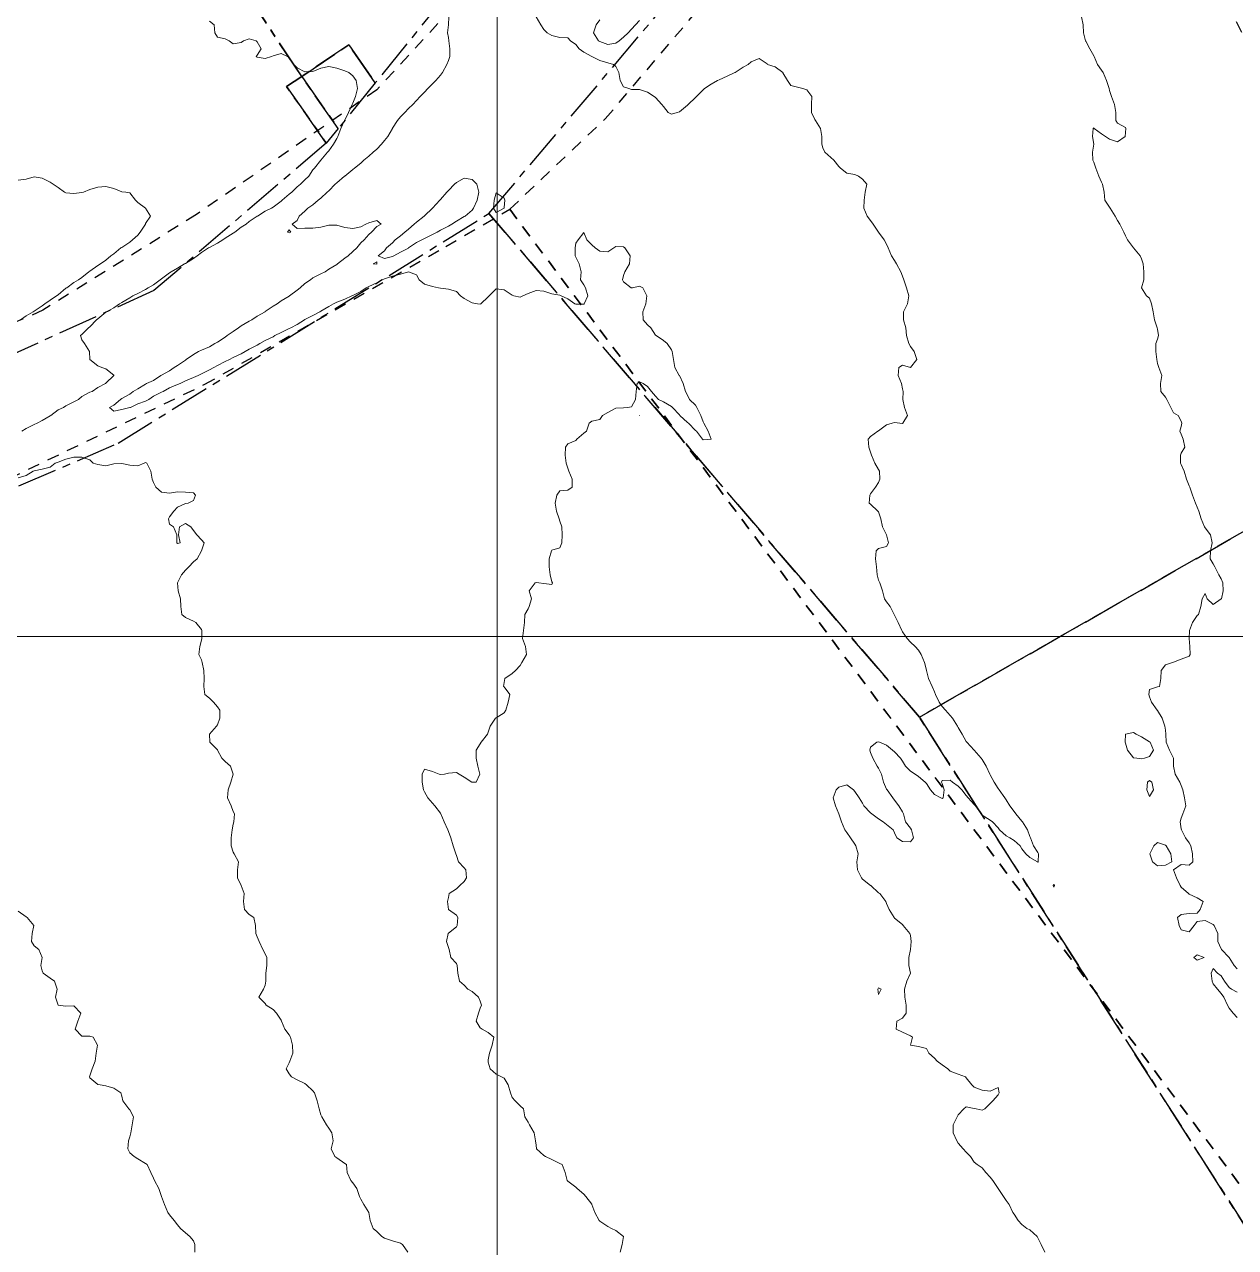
# Model space of a CAD drawing. Header units: centimetres. Extents: x 0 to 642158, y -847 to 649707.
# Drawn here: x 616537.1 to 616613.2, y 620349 to 620425.8 of the extents above; entities that cross this region are included whole.
import ezdxf

# ---------------------------------------------------------------- set-up
doc = ezdxf.new("R2010")
doc.units = ezdxf.units.CM
doc.header["$MEASUREMENT"] = 0
doc.linetypes.add('CENTERX2', pattern=[4, 2.5, -0.5, 0.5, -0.5])
doc.linetypes.add('JIS_02_0.7', pattern=[1.35, 0.75, -0.6])
for name, color, linetype, lineweight in [('MEV_grille', 254, 'Continuous', 9), ('WAL_parcellaire agricole', 7, 'JIS_02_0.7', 25), ('WAL_topographie 0.5', 253, 'Continuous', 20)]:
    doc.layers.add(name, color=color, linetype=linetype, lineweight=lineweight)
doc.layers.add('SPW_parcellaire cadastral', color=7, linetype='CENTERX2', lineweight=25, true_color=0xff0542)

# ---------------------------------------------------------------- blocks, each defined once
blk = doc.blocks.new('*U114')
at = {"layer": 'MEV_grille', "transparency": 33554687}
blk.add_lwpolyline([(-1338.461, 0), (1338.461, 0)], dxfattribs=at)
blk = doc.blocks.new('*U115')
at = {"layer": 'MEV_grille', "color": 0, "linetype": 'ByBlock', "lineweight": -2, "transparency": 16777216}
blk.add_blockref('*U114', (0, -2000), dxfattribs=at)
blk = doc.blocks.new('*U112')
at = {"layer": 'MEV_grille', "transparency": 33554687}
blk.add_lwpolyline([(0, 1825.476), (0, -1825.476)], dxfattribs=at)
blk = doc.blocks.new('*U113')
at = {"layer": 'MEV_grille', "color": 0, "linetype": 'ByBlock', "lineweight": -2, "transparency": 16777216}
blk.add_blockref('*U112', (1200, 0), dxfattribs=at)

msp = doc.modelspace()

# ---------------------------------------------------------------- linework, layer by layer
at = {"layer": 'SPW_parcellaire cadastral'}
for points in [[(616425.738, 620491.637), (616450.361, 620515.77), (616475.284, 620538.918), (616515.538, 620481.281), (616554.543, 620422.5), (616553.597, 620421.868), (616556.09, 620418.328), (616545.267, 620409.073), (616494.862, 620386.29), (616494.331, 620388.758), (616492.563, 620388.571), (616425.738, 620491.637)], [(616552.457, 620513.727), (616593.857, 620464.968), (616559.156, 620422.098), (616557.507, 620424.5), (616554.543, 620422.5), (616515.538, 620481.281), (616552.457, 620513.727)], [(616664.567, 620423.139), (616641.483, 620409.919), (616621.122, 620398.241), (616593.317, 620382.322), (616566.298, 620413.913), (616612.711, 620468.786), (616632.784, 620486.173), (616640.601, 620470.67), (616658.826, 620434.525), (616664.567, 620423.139)], [(616559.156, 620422.098), (616556.839, 620419.248), (616554.543, 620422.5), (616557.507, 620424.5), (616559.156, 620422.098)], [(616556.09, 620418.328), (616553.597, 620421.868), (616554.543, 620422.5), (616556.839, 620419.248), (616556.09, 620418.328)], [(616618.972, 620342.236), (616502.843, 620272.872), (616428.61, 620341.552), (616456.849, 620360.35), (616514.763, 620387.306), (616543.021, 620399.505), (616566.298, 620413.913), (616593.317, 620382.322), (616618.972, 620342.236)], [(616683.366, 620288.932), (616678.643, 620286.43), (616665.279, 620279.356), (616618.972, 620342.236), (616593.317, 620382.322), (616621.122, 620398.241), (616683.366, 620288.932)]]:
    msp.add_lwpolyline(points, dxfattribs=at)
at = {"layer": 'WAL_parcellaire agricole'}
for points in [[(616446.381, 620851.161), (616551.728, 620726.674), (616688.913, 620558.859), (616697.581, 620546.526), (616687.415, 620539.759), (616672.117, 620529.557), (616651.319, 620513.355), (616633.754, 620501.019), (616622.022, 620492.451), (616615.089, 620485.184), (616595.925, 620464.349), (616582.327, 620446.647), (616559.264, 620421.678), (616547.932, 620413.844), (616538.307, 620407.843), (616510.434, 620395.673), (616491.435, 620386.837), (616439.801, 620466.581), (616424.174, 620489.578), (616451.671, 620512.331), (616410.666, 620553.326)], [(616600.26, 620451.183), (616651.688, 620350.856), (616668.692, 620318.859), (616740.957, 620187.285), (616814.972, 620053.628), (616700.983, 619971.116), (616651.472, 620062.359), (616618.966, 620119.855), (616577.304, 620085.184), (616521.809, 620039.428), (616499.254, 620069.835), (616492.238, 620078.82), (616529.968, 620108.845), (616595.294, 620161.185), (616569.622, 620208.848), (616514.461, 620165.759), (616479.289, 620211.588), (616523.201, 620254.509), (616504.698, 620275.423), (616588.942, 620323.849), (616622.273, 620341.186), (616567.598, 620414.179), (616573.597, 620419.847), (616600.26, 620451.183)], [(616272.568, 620126.315), (616223.296, 620180.142), (616247.293, 620198.811), (616267.708, 620213.688), (616317.203, 620250.068), (616364.948, 620286.49), (616405.777, 620322.328), (616415.27, 620330.67), (616436.815, 620347.706), (616458.189, 620360.959), (616469.271, 620367.002), (616477.937, 620370.211), (616500.436, 620379.505), (616517.935, 620388.507), (616548.433, 620403.177), (616563.598, 620411.845), (616567.598, 620414.179), (616622.273, 620341.186), (616588.942, 620323.849), (616504.698, 620275.423), (616500.949, 620272.84), (616517.784, 620253.842), (616502.416, 620238.674)]]:
    msp.add_lwpolyline(points, dxfattribs=at)
at = {"layer": 'WAL_topographie 0.5'}
for points in [[(616548.75, 620425.976), (616549.042, 620425.75), (616549.083, 620425.25), (616549.25, 620424.964), (616549.75, 620424.864), (616549.985, 620424.75), (616550.25, 620424.554), (616550.75, 620424.636), (616550.889, 620424.75), (616551.25, 620424.873), (616551.683, 620424.75), (616551.75, 620424.679), (616551.99, 620424.25), (616551.75, 620423.85), (616551.69, 620423.75), (616551.75, 620423.717), (616552.25, 620423.644), (616552.643, 620423.75), (616552.75, 620423.808), (616553.25, 620423.956), (616553.662, 620423.75), (616553.75, 620423.696), (616554.055, 620423.25), (616554.25, 620423.055), (616554.75, 620422.79), (616555.25, 620422.812), (616555.75, 620423.025), (616556.25, 620423.134), (616556.75, 620423.028), (616557.25, 620422.856), (616557.5, 620422.75), (616557.75, 620422.538), (616557.961, 620422.25), (616558.052, 620421.75), (616557.931, 620421.25), (616557.75, 620420.831), (616557.719, 620420.75), (616557.474, 620420.25), (616557.25, 620419.774), (616557.238, 620419.75), (616557.009, 620419.25), (616556.813, 620418.75), (616556.75, 620418.61), (616556.532, 620418.25), (616556.25, 620417.842), (616556.17, 620417.75), (616555.75, 620417.25), (616555.75, 620417.25), (616555.338, 620416.75), (616555.25, 620416.641), (616554.992, 620416.25), (616554.75, 620416.022), (616554.475, 620415.75), (616554.25, 620415.576), (616553.922, 620415.25), (616553.75, 620415.129), (616553.323, 620414.75), (616553.25, 620414.695), (616552.75, 620414.315), (616552.644, 620414.25), (616552.25, 620414.056), (616551.767, 620413.75), (616551.75, 620413.741), (616551.25, 620413.41), (616551.06, 620413.25), (616550.75, 620413.049), (616550.348, 620412.75), (616550.25, 620412.685), (616549.75, 620412.357), (616549.594, 620412.25), (616549.25, 620412.053), (616548.75, 620411.788), (616548.695, 620411.75), (616548.25, 620411.456), (616547.979, 620411.25), (616547.75, 620411.09), (616547.25, 620410.785), (616547.19, 620410.75), (616546.75, 620410.485), (616546.345, 620410.25), (616546.25, 620410.183), (616545.75, 620409.814), (616545.662, 620409.75), (616545.25, 620409.432), (616544.918, 620409.25), (616544.75, 620409.135), (616544.25, 620408.892), (616543.937, 620408.75), (616543.75, 620408.617), (616543.25, 620408.325), (616543.114, 620408.25), (616542.75, 620407.993), (616542.284, 620407.75), (616542.25, 620407.718), (616541.75, 620407.311), (616541.666, 620407.25), (616541.25, 620406.81), (616541.161, 620406.75), (616540.75, 620406.316), (616540.662, 620406.25), (616540.75, 620405.981), (616540.917, 620405.75), (616541.22, 620405.25), (616541.25, 620404.75), (616541.25, 620404.75), (616541.75, 620404.365), (616542, 620404.25), (616542.25, 620404.158), (616542.75, 620403.767), (616542.756, 620403.75), (616542.75, 620403.746), (616542.25, 620403.274), (616542.234, 620403.25), (616541.75, 620403.006), (616541.385, 620402.75), (616541.25, 620402.695), (616540.75, 620402.431), (616540.542, 620402.25), (616540.25, 620402.105), (616539.75, 620401.84), (616539.59, 620401.75), (616539.25, 620401.605), (616538.798, 620401.25), (616538.75, 620401.217), (616538.25, 620400.924), (616537.94, 620400.75), (616537.75, 620400.676), (616537.25, 620400.433), (616536.975, 620400.25)], [(616563.781, 620426.25), (616563.75, 620425.75), (616563.75, 620425.75), (616563.702, 620425.25), (616563.75, 620424.956), (616563.777, 620424.75), (616563.851, 620424.25), (616563.831, 620423.75), (616563.75, 620423.505), (616563.658, 620423.25), (616563.375, 620422.75), (616563.25, 620422.58), (616562.96, 620422.25), (616562.75, 620422.036), (616562.456, 620421.75), (616562.25, 620421.514), (616561.984, 620421.25), (616561.75, 620420.993), (616561.515, 620420.75), (616561.25, 620420.5), (616561.008, 620420.25), (616560.75, 620419.973), (616560.565, 620419.75), (616560.25, 620419.255), (616560.247, 620419.25), (616559.951, 620418.75), (616559.75, 620418.493), (616559.552, 620418.25), (616559.25, 620417.951), (616559.022, 620417.75), (616558.75, 620417.51), (616558.442, 620417.25), (616558.25, 620417.067), (616557.852, 620416.75), (616557.75, 620416.661), (616557.25, 620416.263), (616557.236, 620416.25), (616556.75, 620415.838), (616556.655, 620415.75), (616556.25, 620415.336), (616556.151, 620415.25), (616555.75, 620414.869), (616555.583, 620414.75), (616555.25, 620414.456), (616554.929, 620414.25), (616554.75, 620414.065), (616554.391, 620413.75), (616554.25, 620413.475), (616553.94, 620413.25), (616554.25, 620412.96), (616554.75, 620412.991), (616555.25, 620412.991), (616555.75, 620413.06), (616556.25, 620413.183), (616556.75, 620413.181), (616557.25, 620413.041), (616557.75, 620412.963), (616558.25, 620413.074), (616558.575, 620413.25), (616558.75, 620413.317), (616559.25, 620413.479), (616559.536, 620413.25), (616559.25, 620413.102), (616558.917, 620412.75), (616558.75, 620412.604), (616558.466, 620412.25), (616558.25, 620412.071), (616558.011, 620411.75), (616557.75, 620411.537), (616557.454, 620411.25), (616557.25, 620411.118), (616556.791, 620410.75), (616556.75, 620410.721), (616556.25, 620410.412), (616556.015, 620410.25), (616555.75, 620410.128), (616555.25, 620409.879), (616555.089, 620409.75), (616554.75, 620409.524), (616554.455, 620409.25), (616554.25, 620409.101), (616553.773, 620408.75), (616553.75, 620408.734), (616553.25, 620408.424), (616552.997, 620408.25), (616552.75, 620408.095), (616552.25, 620407.754), (616552.244, 620407.75), (616551.75, 620407.461), (616551.414, 620407.25), (616551.25, 620407.161), (616550.75, 620406.869), (616550.588, 620406.75), (616550.25, 620406.516), (616549.87, 620406.25), (616549.75, 620406.16), (616549.25, 620405.844), (616549.088, 620405.75), (616548.75, 620405.557), (616548.25, 620405.347), (616548.062, 620405.25), (616547.75, 620405.059), (616547.3, 620404.75), (616547.25, 620404.71), (616546.75, 620404.379), (616546.532, 620404.25), (616546.25, 620404.045), (616545.75, 620403.779), (616545.7, 620403.75), (616545.25, 620403.439), (616544.803, 620403.25), (616544.75, 620403.213), (616544.25, 620402.911), (616543.972, 620402.75), (616543.75, 620402.575), (616543.25, 620402.3), (616543.162, 620402.25), (616542.75, 620401.893), (616542.483, 620401.75), (616542.75, 620401.515), (616543.25, 620401.618), (616543.75, 620401.734), (616543.799, 620401.75), (616544.25, 620401.97), (616544.75, 620402.149), (616544.953, 620402.25), (616545.25, 620402.46), (616545.75, 620402.705), (616545.851, 620402.75), (616546.25, 620402.977), (616546.75, 620403.177), (616546.917, 620403.25), (616547.25, 620403.423), (616547.75, 620403.621), (616548.037, 620403.75), (616548.25, 620403.861), (616548.75, 620404.1), (616549.031, 620404.25), (616549.25, 620404.383), (616549.75, 620404.621), (616550.015, 620404.75), (616550.25, 620404.877), (616550.75, 620405.116), (616550.993, 620405.25), (616551.25, 620405.396), (616551.75, 620405.656), (616551.921, 620405.75), (616552.25, 620405.938), (616552.75, 620406.183), (616552.867, 620406.25), (616553.25, 620406.447), (616553.75, 620406.688), (616553.86, 620406.75), (616554.25, 620406.95), (616554.729, 620407.25), (616554.75, 620407.264), (616555.25, 620407.512), (616555.675, 620407.75), (616555.75, 620407.793), (616556.25, 620408.082), (616556.548, 620408.25), (616556.75, 620408.341), (616557.25, 620408.533), (616557.697, 620408.75), (616557.75, 620408.773), (616558.25, 620409.021), (616558.593, 620409.25), (616558.75, 620409.334), (616559.25, 620409.554), (616559.601, 620409.75), (616559.75, 620409.817), (616560.25, 620409.985), (616560.75, 620410.109), (616561.25, 620410.25), (616561.25, 620410.25), (616561.25, 620410.25), (616561.75, 620410.056), (616561.912, 620409.75), (616562.25, 620409.469), (616562.75, 620409.333), (616563.139, 620409.25), (616563.25, 620409.225), (616563.75, 620409.159), (616564.25, 620409.028), (616564.513, 620408.75), (616564.75, 620408.583), (616565.25, 620408.307), (616565.583, 620408.25), (616565.75, 620408.232), (616565.788, 620408.25), (616566.25, 620408.694), (616566.308, 620408.75), (616566.75, 620409.176), (616567.25, 620409.12), (616567.75, 620408.796), (616567.85, 620408.75), (616568.25, 620408.665), (616568.424, 620408.75), (616568.75, 620408.886), (616569.25, 620409.081), (616569.75, 620409.033), (616570.25, 620408.877), (616570.75, 620408.783), (616570.827, 620408.75), (616571.25, 620408.56), (616571.679, 620408.25), (616571.75, 620408.222), (616572.25, 620408.233), (616572.271, 620408.25), (616572.494, 620408.75), (616572.361, 620409.25), (616572.25, 620409.441), (616572.04, 620409.75), (616572.078, 620410.25), (616571.959, 620410.75), (616571.75, 620411.174), (616571.709, 620411.25), (616571.703, 620411.75), (616571.75, 620412.041), (616571.889, 620412.25), (616572.25, 620412.714), (616572.447, 620412.25), (616572.75, 620411.938), (616572.957, 620411.75), (616573.25, 620411.557), (616573.75, 620411.508), (616574.131, 620411.75), (616574.25, 620411.85), (616574.75, 620411.815), (616574.824, 620411.75), (616575.16, 620411.25), (616575.117, 620410.75), (616574.835, 620410.25), (616574.75, 620410.016), (616574.668, 620409.75), (616574.75, 620409.629), (616575.231, 620409.25), (616575.25, 620409.241), (616575.312, 620409.25), (616575.75, 620409.363), (616575.956, 620409.25), (616576.202, 620408.75), (616576.141, 620408.25), (616575.961, 620407.75), (616575.967, 620407.25), (616576.25, 620406.931), (616576.448, 620406.75), (616576.75, 620406.286), (616576.787, 620406.25), (616577.25, 620405.945), (616577.485, 620405.75), (616577.75, 620405.359), (616577.786, 620405.25), (616577.885, 620404.75), (616577.969, 620404.25), (616578.243, 620403.75), (616578.25, 620403.74), (616578.495, 620403.25), (616578.64, 620402.75), (616578.75, 620402.52), (616578.889, 620402.25), (616579.25, 620401.889), (616579.351, 620401.75), (616579.587, 620401.25), (616579.75, 620400.841), (616579.782, 620400.75), (616580.046, 620400.25), (616580.25, 620399.75), (616580.25, 620399.75), (616580.25, 620399.75), (616579.75, 620399.71), (616579.709, 620399.75), (616579.324, 620400.25), (616579.25, 620400.31), (616578.83, 620400.75), (616578.75, 620400.799), (616578.272, 620401.25), (616578.25, 620401.279), (616577.821, 620401.75), (616577.75, 620401.812), (616577.25, 620402.1), (616576.932, 620402.25), (616576.75, 620402.45), (616576.507, 620402.75), (616576.25, 620403.056), (616575.977, 620403.25), (616575.75, 620403.361), (616575.594, 620403.25), (616575.532, 620402.75), (616575.5, 620402.25), (616575.25, 620401.792), (616575, 620401.75), (616574.75, 620401.714), (616574.25, 620401.706), (616573.75, 620401.433), (616573.427, 620401.25), (616573.25, 620401), (616572.75, 620400.883), (616572.596, 620400.75), (616572.427, 620400.25), (616572.25, 620400.13), (616571.818, 620399.75), (616571.75, 620399.679), (616571.25, 620399.456), (616571.11, 620399.25), (616571.076, 620398.75), (616571.145, 620398.25), (616571.25, 620397.934), (616571.317, 620397.75), (616571.512, 620397.25), (616571.525, 620396.75), (616571.25, 620396.554), (616570.75, 620396.509), (616570.55, 620396.25), (616570.443, 620395.75), (616570.536, 620395.25), (616570.713, 620394.75), (616570.75, 620394.614), (616570.861, 620394.25), (616570.885, 620393.75), (616570.881, 620393.25), (616570.75, 620392.95), (616570.25, 620392.796), (616570.215, 620392.75), (616570.083, 620392.25), (616570.08, 620391.75), (616570.133, 620391.25), (616570.25, 620390.812), (616570.286, 620390.75), (616570.25, 620390.65), (616569.75, 620390.694), (616569.417, 620390.75), (616569.25, 620390.763), (616569.188, 620390.75), (616568.824, 620390.25), (616568.96, 620389.75), (616568.817, 620389.25), (616568.75, 620389.107), (616568.558, 620388.75), (616568.538, 620388.25), (616568.455, 620387.75), (616568.4, 620387.25), (616568.591, 620386.75), (616568.65, 620386.25), (616568.361, 620385.75), (616568.25, 620385.562), (616567.972, 620385.25), (616567.75, 620385.05), (616567.288, 620384.75), (616567.25, 620384.5), (616567.2, 620384.25), (616567.25, 620384.212), (616567.603, 620383.75), (616567.5, 620383.25), (616567.357, 620382.75), (616567.25, 620382.592), (616566.75, 620382.279), (616566.7, 620382.25), (616566.365, 620381.75), (616566.25, 620381.375), (616566.212, 620381.25), (616565.813, 620380.75), (616565.75, 620380.65), (616565.489, 620380.25), (616565.5, 620379.75), (616565.589, 620379.25), (616565.725, 620378.75), (616565.5, 620378.25), (616565.25, 620378.233), (616565.225, 620378.25), (616564.75, 620378.556), (616564.417, 620378.75), (616564.25, 620378.853), (616563.75, 620378.796), (616563.5, 620378.75), (616563.25, 620378.717), (616563.167, 620378.75), (616562.75, 620378.919), (616562.25, 620379.056), (616562.097, 620378.75), (616562.097, 620378.25), (616562.185, 620377.75), (616562.25, 620377.637), (616562.471, 620377.25), (616562.75, 620376.919), (616562.891, 620376.75), (616563.25, 620376.286), (616563.272, 620376.25), (616563.477, 620375.75), (616563.707, 620375.25), (616563.75, 620375.136), (616563.905, 620374.75), (616564.043, 620374.25), (616564.221, 620373.75), (616564.25, 620373.65), (616564.388, 620373.25), (616564.75, 620372.875), (616564.853, 620372.75), (616564.896, 620372.25), (616564.75, 620372), (616564.47, 620371.75), (616564.25, 620371.554), (616563.803, 620371.25), (616563.75, 620371), (616563.702, 620370.75), (616563.75, 620370.25), (616563.75, 620370.25), (616564.25, 620369.904), (616564.341, 620369.75), (616564.306, 620369.25), (616564.25, 620369.171), (616563.75, 620368.776), (616563.728, 620368.75), (616563.629, 620368.25), (616563.75, 620367.861), (616563.8, 620367.75), (616563.904, 620367.25), (616564.25, 620366.875), (616564.298, 620366.75), (616564.341, 620366.25), (616564.45, 620365.75), (616564.75, 620365.5), (616564.975, 620365.25), (616565.25, 620365.101), (616565.644, 620364.75), (616565.75, 620364.5), (616565.83, 620364.25), (616565.75, 620364.055), (616565.648, 620363.75), (616565.488, 620363.25), (616565.75, 620362.827), (616565.875, 620362.75), (616566.25, 620362.543), (616566.604, 620362.25), (616566.5, 620361.75), (616566.321, 620361.25), (616566.25, 620360.833), (616566.238, 620360.75), (616566.25, 620360.667), (616566.375, 620360.25), (616566.75, 620359.924), (616567.083, 620359.75), (616567.25, 620359.673), (616567.512, 620359.25), (616567.652, 620358.75), (616567.75, 620358.464), (616567.95, 620358.25), (616568.25, 620357.929), (616568.458, 620357.75), (616568.55, 620357.25), (616568.75, 620356.917), (616568.843, 620356.75), (616569.131, 620356.25), (616569.211, 620355.75), (616569.25, 620355.464), (616569.29, 620355.25), (616569.75, 620354.813), (616569.846, 620354.75), (616570.25, 620354.563), (616570.75, 620354.32), (616570.9, 620354.25), (616571.089, 620353.75), (616571.196, 620353.25), (616571.25, 620353.203), (616571.75, 620352.837), (616571.824, 620352.75), (616572.25, 620352.401), (616572.385, 620352.25), (616572.75, 620351.768), (616572.761, 620351.75), (616572.939, 620351.25), (616573.205, 620350.75), (616573.25, 620350.707), (616573.75, 620350.36), (616573.987, 620350.25), (616574.25, 620350.122), (616574.733, 620349.75), (616574.658, 620349.25), (616574.524, 620348.75)], [(616569.25, 620426.25), (616569.554, 620425.75), (616569.75, 620425.447), (616569.941, 620425.25), (616570.25, 620425.075), (616570.75, 620424.952), (616571.25, 620424.932), (616571.413, 620424.75), (616571.75, 620424.511), (616571.952, 620424.25), (616572.25, 620424.029), (616572.75, 620423.755), (616572.761, 620423.75), (616573.25, 620423.505), (616573.75, 620423.356), (616574.121, 620423.25), (616574.25, 620423.127), (616574.438, 620422.75), (616574.54, 620422.25), (616574.75, 620421.856), (616575.068, 620421.75), (616575.25, 620421.699), (616575.75, 620421.679), (616576.25, 620421.528), (616576.667, 620421.25), (616576.75, 620421.189), (616577.15, 620420.75), (616577.25, 620420.632), (616577.552, 620420.25), (616577.75, 620420.134), (616578.102, 620420.25), (616578.25, 620420.298), (616578.75, 620420.713), (616578.797, 620420.75), (616579.25, 620421.193), (616579.313, 620421.25), (616579.75, 620421.677), (616579.834, 620421.75), (616580.25, 620422.028), (616580.648, 620422.25), (616580.75, 620422.299), (616581.25, 620422.524), (616581.733, 620422.75), (616581.75, 620422.761), (616582.25, 620423.088), (616582.568, 620423.25), (616582.75, 620423.432), (616583.25, 620423.625), (616583.75, 620423.306), (616583.788, 620423.25), (616584.25, 620423.104), (616584.733, 620422.75), (616584.75, 620422.726), (616585.028, 620422.25), (616585.25, 620421.942), (616585.75, 620421.825), (616586, 620421.75), (616586.25, 620421.662), (616586.568, 620421.25), (616586.54, 620420.75), (616586.55, 620420.25), (616586.75, 620419.813), (616586.787, 620419.75), (616587.109, 620419.25), (616587.183, 620418.75), (616587.193, 620418.25), (616587.25, 620418.039), (616587.378, 620417.75), (616587.75, 620417.417), (616587.94, 620417.25), (616588.25, 620416.856), (616588.367, 620416.75), (616588.75, 620416.431), (616589.25, 620416.359), (616589.5, 620416.25), (616589.75, 620416.055), (616590.012, 620415.75), (616589.904, 620415.25), (616589.846, 620414.75), (616589.824, 620414.25), (616590.033, 620413.75), (616590.25, 620413.48), (616590.402, 620413.25), (616590.742, 620412.75), (616590.75, 620412.738), (616591.11, 620412.25), (616591.25, 620411.983), (616591.354, 620411.75), (616591.568, 620411.25), (616591.75, 620410.957), (616591.875, 620410.75), (616592.142, 620410.25), (616592.25, 620409.979), (616592.337, 620409.75), (616592.506, 620409.25), (616592.645, 620408.75), (616592.568, 620408.25), (616592.322, 620407.75), (616592.309, 620407.25), (616592.454, 620406.75), (616592.507, 620406.25), (616592.639, 620405.75), (616592.75, 620405.574), (616592.989, 620405.25), (616593.142, 620404.75), (616592.75, 620404.25), (616592.75, 620404.25), (616592.75, 620404.25), (616592.25, 620404.395), (616592.03, 620404.25), (616591.99, 620403.75), (616592.194, 620403.25), (616592.25, 620402.917), (616592.288, 620402.75), (616592.274, 620402.25), (616592.386, 620401.75), (616592.568, 620401.25), (616592.276, 620400.75), (616592.25, 620400.734), (616592.083, 620400.75), (616591.75, 620400.809), (616591.607, 620400.75), (616591.25, 620400.664), (616590.75, 620400.282), (616590.702, 620400.25), (616590.25, 620399.922), (616590.089, 620399.75), (616590.144, 620399.25), (616590.25, 620398.938), (616590.305, 620398.75), (616590.51, 620398.25), (616590.75, 620397.847), (616590.815, 620397.75), (616590.828, 620397.25), (616590.75, 620397.044), (616590.558, 620396.75), (616590.25, 620396.329), (616590.202, 620396.25), (616590.15, 620395.75), (616590.25, 620395.67), (616590.706, 620395.25), (616590.75, 620395.197), (616590.894, 620394.75), (616591.005, 620394.25), (616591.25, 620393.75), (616591.25, 620393.75), (616591.368, 620393.25), (616591.25, 620393.025), (616590.75, 620392.905), (616590.609, 620392.75), (616590.554, 620392.25), (616590.61, 620391.75), (616590.655, 620391.25), (616590.75, 620390.909), (616590.826, 620390.75), (616590.992, 620390.25), (616591.125, 620389.75), (616591.25, 620389.552), (616591.483, 620389.25), (616591.731, 620388.75), (616591.75, 620388.714), (616591.978, 620388.25), (616592.217, 620387.75), (616592.25, 620387.672), (616592.537, 620387.25), (616592.75, 620387.018), (616593.044, 620386.75), (616593.25, 620386.514), (616593.421, 620386.25), (616593.635, 620385.75), (616593.75, 620385.274), (616593.756, 620385.25), (616593.876, 620384.75), (616594.124, 620384.25), (616594.25, 620383.912), (616594.323, 620383.75), (616594.546, 620383.25), (616594.75, 620382.983), (616594.944, 620382.75), (616595.25, 620382.419), (616595.389, 620382.25), (616595.701, 620381.75), (616595.75, 620381.676), (616595.992, 620381.25), (616596.25, 620380.791), (616596.285, 620380.75), (616596.75, 620380.25), (616596.75, 620380.25), (616597.183, 620379.75), (616597.25, 620379.658), (616597.502, 620379.25), (616597.723, 620378.75), (616597.75, 620378.693), (616598.011, 620378.25), (616598.25, 620377.852), (616598.312, 620377.75), (616598.671, 620377.25), (616598.75, 620377.133), (616598.997, 620376.75), (616599.25, 620376.399), (616599.358, 620376.25), (616599.75, 620375.794), (616599.787, 620375.75), (616600.099, 620375.25), (616600.25, 620374.824), (616600.275, 620374.75), (616600.481, 620374.25), (616600.75, 620373.838), (616600.788, 620373.75), (616600.766, 620373.25), (616600.75, 620373.233), (616600.727, 620373.25), (616600.25, 620373.506), (616600, 620373.75), (616599.75, 620374.053), (616599.627, 620374.25), (616599.25, 620374.578), (616598.981, 620374.75), (616598.75, 620374.877), (616598.336, 620375.25), (616598.25, 620375.37), (616597.907, 620375.75), (616597.75, 620375.85), (616597.25, 620376.18), (616597.181, 620376.25), (616596.825, 620376.75), (616596.75, 620376.842), (616596.382, 620377.25), (616596.25, 620377.414), (616595.975, 620377.75), (616595.75, 620377.996), (616595.399, 620378.25), (616595.25, 620378.361), (616594.75, 620378.35), (616594.691, 620378.25), (616594.75, 620378.159), (616594.872, 620377.75), (616594.794, 620377.25), (616594.75, 620377.222), (616594.667, 620377.25), (616594.25, 620377.458), (616594.017, 620377.75), (616593.75, 620378.15), (616593.679, 620378.25), (616593.25, 620378.593), (616593.038, 620378.75), (616592.75, 620378.929), (616592.436, 620379.25), (616592.25, 620379.558), (616592.118, 620379.75), (616591.75, 620380.15), (616591.633, 620380.25), (616591.25, 620380.569), (616590.817, 620380.75), (616590.75, 620380.768), (616590.639, 620380.75), (616590.25, 620380.432), (616590.206, 620380.25), (616590.25, 620380.096), (616590.391, 620379.75), (616590.653, 620379.25), (616590.75, 620379.119), (616590.943, 620378.75), (616591.064, 620378.25), (616591.25, 620377.806), (616591.279, 620377.75), (616591.655, 620377.25), (616591.75, 620377.12), (616592.013, 620376.75), (616592.25, 620376.39), (616592.321, 620376.25), (616592.45, 620375.75), (616592.75, 620375.346), (616592.807, 620375.25), (616592.938, 620374.75), (616592.75, 620374.489), (616592.25, 620374.51), (616591.897, 620374.75), (616591.75, 620375.062), (616591.671, 620375.25), (616591.25, 620375.583), (616591.039, 620375.75), (616590.75, 620375.933), (616590.318, 620376.25), (616590.25, 620376.315), (616589.815, 620376.75), (616589.75, 620376.917), (616589.536, 620377.25), (616589.25, 620377.65), (616589.173, 620377.75), (616588.75, 620378.073), (616588.25, 620377.932), (616588.09, 620377.75), (616587.908, 620377.25), (616588.05, 620376.75), (616588.25, 620376.25), (616588.25, 620376.25), (616588.43, 620375.75), (616588.625, 620375.25), (616588.75, 620375.083), (616588.985, 620374.75), (616589.25, 620374.359), (616589.316, 620374.25), (616589.468, 620373.75), (616589.393, 620373.25), (616589.424, 620372.75), (616589.671, 620372.25), (616589.75, 620372.161), (616590.25, 620371.763), (616590.269, 620371.75), (616590.75, 620371.302), (616590.838, 620371.25), (616591.198, 620370.75), (616591.25, 620370.635), (616591.417, 620370.25), (616591.725, 620369.75), (616591.75, 620369.712), (616592.25, 620369.306), (616592.3, 620369.25), (616592.708, 620368.75), (616592.75, 620368.625), (616592.802, 620368.25), (616592.75, 620367.75), (616592.75, 620367.75), (616592.656, 620367.25), (616592.65, 620366.75), (616592.75, 620366.25), (616592.75, 620366.25), (616592.75, 620366.25), (616592.519, 620365.75), (616592.369, 620365.25), (616592.4, 620364.75), (616592.492, 620364.25), (616592.475, 620363.75), (616592.25, 620363.429), (616591.893, 620363.25), (616591.85, 620362.75), (616592.25, 620362.55), (616592.75, 620362.321), (616592.875, 620362.25), (616592.75, 620361.75), (616593.25, 620361.65), (616593.75, 620361.528), (616593.906, 620361.25), (616594.25, 620360.926), (616594.417, 620360.75), (616594.75, 620360.519), (616595.1, 620360.25), (616595.25, 620360.119), (616595.75, 620359.93), (616596.2, 620359.75), (616596.25, 620359.7), (616596.596, 620359.25), (616596.75, 620359.117), (616597.25, 620358.924), (616597.75, 620358.85), (616598.25, 620359.083), (616598.327, 620358.75), (616598.25, 620358.625), (616597.917, 620358.25), (616597.75, 620358.083), (616597.417, 620357.75), (616597.25, 620357.662), (616596.875, 620357.75), (616596.75, 620357.781), (616596.25, 620357.875), (616596.096, 620357.75), (616595.75, 620357.375), (616595.687, 620357.25), (616595.437, 620356.75), (616595.43, 620356.25), (616595.664, 620355.75), (616595.75, 620355.603), (616596.05, 620355.25), (616596.25, 620355.028), (616596.513, 620354.75), (616596.75, 620354.404), (616596.932, 620354.25), (616597.25, 620354.044), (616597.478, 620353.75), (616597.75, 620353.465), (616597.93, 620353.25), (616598.25, 620352.75), (616598.25, 620352.75), (616598.583, 620352.25), (616598.75, 620352), (616598.94, 620351.75), (616599.185, 620351.25), (616599.25, 620351.143), (616599.512, 620350.75), (616599.75, 620350.5), (616600.062, 620350.25), (616600.25, 620350.159), (616600.7, 620349.75), (616600.75, 620349.667), (616600.964, 620349.25), (616601.181, 620348.75)], [(616573.25, 620426.053), (616573.028, 620425.75), (616572.867, 620425.25), (616573.175, 620424.75), (616573.25, 620424.696), (616573.75, 620424.513), (616574.25, 620424.596), (616574.478, 620424.75), (616574.75, 620424.972), (616575.039, 620425.25), (616575.25, 620425.473), (616575.49, 620425.75), (616575.75, 620426.017)], [(616603.485, 620426.25), (616603.601, 620425.75), (616603.616, 620425.25), (616603.737, 620424.75), (616603.75, 620424.721), (616604.016, 620424.25), (616604.25, 620423.811), (616604.279, 620423.75), (616604.5, 620423.25), (616604.75, 620422.912), (616604.842, 620422.75), (616605.048, 620422.25), (616605.214, 620421.75), (616605.25, 620421.635), (616605.369, 620421.25), (616605.567, 620420.75), (616605.641, 620420.25), (616605.631, 620419.75), (616605.75, 620419.571), (616606.25, 620419.306), (616606.271, 620419.25), (616606.25, 620419), (616606.217, 620418.75), (616605.75, 620418.4), (616605.25, 620418.583), (616604.985, 620418.75), (616604.75, 620418.917), (616604.279, 620419.25), (616604.25, 620419.278), (616604.212, 620419.25), (616604.179, 620418.75), (616604.25, 620418.25), (616604.25, 620418.25), (616604.25, 620418.25), (616604.171, 620417.75), (616604.194, 620417.25), (616604.25, 620417.131), (616604.395, 620416.75), (616604.583, 620416.25), (616604.75, 620415.87), (616604.814, 620415.75), (616604.903, 620415.25), (616604.948, 620414.75), (616605.25, 620414.311), (616605.284, 620414.25), (616605.607, 620413.75), (616605.75, 620413.472), (616605.886, 620413.25), (616606.135, 620412.75), (616606.25, 620412.519), (616606.38, 620412.25), (616606.75, 620411.762), (616606.758, 620411.75), (616607.167, 620411.25), (616607.25, 620411.066), (616607.347, 620410.75), (616607.398, 620410.25), (616607.395, 620409.75), (616607.25, 620409.25), (616607.573, 620408.75), (616607.75, 620408.607), (616607.889, 620408.25), (616607.994, 620407.75), (616608.059, 620407.25), (616608.232, 620406.75), (616608.25, 620406.65), (616608.309, 620406.25), (616608.25, 620406.028), (616608.157, 620405.75), (616608.148, 620405.25), (616608.209, 620404.75), (616608.25, 620404.5), (616608.33, 620404.25), (616608.523, 620403.75), (616608.45, 620403.25), (616608.464, 620402.75), (616608.75, 620402.397), (616608.85, 620402.25), (616609.086, 620401.75), (616609.25, 620401.404), (616609.558, 620401.25), (616609.75, 620400.893), (616609.792, 620400.75), (616609.75, 620400.55), (616609.65, 620400.25), (616609.75, 620400.062), (616609.864, 620399.75), (616609.964, 620399.25), (616609.75, 620398.875), (616609.702, 620398.75), (616609.706, 620398.25), (616609.75, 620398.167), (616609.929, 620397.75), (616610.076, 620397.25), (616610.25, 620396.829), (616610.285, 620396.75), (616610.463, 620396.25), (616610.638, 620395.75), (616610.75, 620395.485), (616610.853, 620395.25), (616611, 620394.75), (616611.207, 620394.25), (616611.25, 620394.192), (616611.579, 620393.75), (616611.677, 620393.25), (616611.583, 620392.75), (616611.56, 620392.25), (616611.75, 620391.927), (616611.844, 620391.75), (616612.112, 620391.25), (616612.25, 620391), (616612.35, 620390.75), (616612.384, 620390.25), (616612.263, 620389.75), (616612.25, 620389.731), (616611.75, 620389.389), (616611.368, 620389.75), (616611.25, 620390.083), (616611.068, 620389.75), (616610.985, 620389.25), (616610.819, 620388.75), (616610.75, 620388.687), (616610.446, 620388.25), (616610.265, 620387.75), (616610.25, 620387.25), (616610.295, 620386.75), (616610.301, 620386.25), (616610.25, 620386.15), (616609.75, 620385.95), (616609.25, 620385.763), (616609.204, 620385.75), (616608.75, 620385.603), (616608.495, 620385.25), (616608.462, 620384.75), (616608.375, 620384.25), (616608.25, 620384.221), (616607.75, 620384.05), (616607.705, 620383.75), (616607.75, 620383.583), (616607.87, 620383.25), (616608.24, 620382.75), (616608.25, 620382.733), (616608.542, 620382.25), (616608.716, 620381.75), (616608.75, 620381.5), (616608.779, 620381.25), (616608.795, 620380.75), (616609, 620380.25), (616609.25, 620379.75), (616609.25, 620379.75), (616609.262, 620379.25), (616609.355, 620378.75), (616609.664, 620378.25), (616609.75, 620378.036), (616609.855, 620377.75), (616609.942, 620377.25), (616610.036, 620376.75), (616609.845, 620376.25), (616609.75, 620375.983), (616609.684, 620375.75), (616609.75, 620375.313), (616609.758, 620375.25), (616610.006, 620374.75), (616610.25, 620374.432), (616610.345, 620374.25), (616610.456, 620373.75), (616610.481, 620373.25), (616610.25, 620373.036), (616609.75, 620373.068), (616609.25, 620372.75), (616609.455, 620372.25), (616609.689, 620371.75), (616609.75, 620371.664), (616610.212, 620371.25), (616610.25, 620371.22), (616610.75, 620370.992), (616611.113, 620370.75), (616610.94, 620370.25), (616610.75, 620370.028), (616610.25, 620370.007), (616609.75, 620369.944), (616609.509, 620369.75), (616609.607, 620369.25), (616609.75, 620368.981), (616610.25, 620368.855), (616610.55, 620369.25), (616610.75, 620369.5), (616611.25, 620369.562), (616611.75, 620369.304), (616611.804, 620369.25), (616612.052, 620368.75), (616612.043, 620368.25), (616612.25, 620367.778), (616612.265, 620367.75), (616612.75, 620367.25), (616612.75, 620367.25), (616613.063, 620366.75), (616613.25, 620366.536)], [(616536.75, 620416.011), (616537.25, 620416.065), (616537.75, 620416.208), (616538.25, 620416.12), (616538.75, 620415.877), (616538.947, 620415.75), (616539.25, 620415.533), (616539.656, 620415.25), (616539.75, 620415.202), (616540.25, 620415.156), (616540.75, 620415.227), (616540.85, 620415.25), (616541.25, 620415.421), (616541.75, 620415.553), (616542.25, 620415.595), (616542.75, 620415.472), (616543.25, 620415.267), (616543.5, 620415.25), (616543.75, 620415.217), (616544.118, 620414.75), (616544.25, 620414.594), (616544.75, 620414.25), (616544.75, 620414.25), (616545.058, 620413.75), (616544.75, 620413.279), (616544.738, 620413.25), (616544.413, 620412.75), (616544.25, 620412.558), (616543.934, 620412.25), (616543.75, 620412.123), (616543.25, 620411.785), (616543.203, 620411.75), (616542.75, 620411.382), (616542.571, 620411.25), (616542.25, 620410.99), (616541.912, 620410.75), (616541.75, 620410.642), (616541.25, 620410.302), (616541.187, 620410.25), (616540.75, 620409.907), (616540.534, 620409.75), (616540.25, 620409.586), (616539.793, 620409.25), (616539.75, 620409.219), (616539.25, 620408.819), (616539.154, 620408.75), (616538.75, 620408.47), (616538.42, 620408.25), (616538.25, 620408.121), (616537.75, 620407.788), (616537.691, 620407.75), (616537.25, 620407.497), (616536.895, 620407.25)], [(616560.25, 620411.213), (616560.334, 620411.25), (616560.75, 620411.481), (616561.25, 620411.746), (616561.257, 620411.75), (616561.75, 620412.085), (616562.079, 620412.25), (616562.25, 620412.353), (616562.75, 620412.597), (616563.052, 620412.75), (616563.25, 620412.859), (616563.75, 620413.121), (616563.973, 620413.25), (616564.25, 620413.439), (616564.75, 620413.725), (616564.794, 620413.75), (616565.25, 620414.119), (616565.322, 620414.25), (616565.559, 620414.75), (616565.66, 620415.25), (616565.533, 620415.75), (616565.25, 620416.053), (616564.75, 620416.126), (616564.25, 620415.859), (616564.131, 620415.75), (616563.75, 620415.347), (616563.662, 620415.25), (616563.25, 620414.782), (616563.219, 620414.75), (616562.76, 620414.25), (616562.75, 620414.238), (616562.25, 620413.767), (616562.229, 620413.75), (616561.75, 620413.358), (616561.611, 620413.25), (616561.25, 620412.937), (616561.024, 620412.75), (616560.75, 620412.514), (616560.414, 620412.25), (616560.25, 620412.079), (616559.87, 620411.75), (616559.75, 620411.561), (616559.337, 620411.25), (616559.75, 620411.079), (616560.25, 620411.213)], [(616567.243, 620414.25), (616566.75, 620413.976), (616566.575, 620414.25), (616566.614, 620414.75), (616566.75, 620415.199), (616567.25, 620414.88), (616567.295, 620414.75), (616567.25, 620414.288), (616567.243, 620414.25)], [(616553.75, 620412.706), (616553.868, 620412.75), (616553.75, 620412.883), (616553.65, 620412.75), (616553.75, 620412.706)], [(616559.25, 620410.742), (616559.268, 620410.75), (616559.25, 620410.875), (616559.023, 620410.75), (616559.25, 620410.742)], [(616575.75, 620401.25), (616575.75, 620401.25), (616575.75, 620401.25), (616575.75, 620401.251), (616575.75, 620401.25)], [(616536.75, 620397.326), (616537.25, 620397.476), (616537.69, 620397.75), (616537.75, 620397.773), (616538.25, 620397.866), (616538.75, 620397.993), (616539.064, 620398.25), (616539.25, 620398.322), (616539.75, 620398.509), (616540.25, 620398.622), (616540.75, 620398.619), (616541.25, 620398.464), (616541.464, 620398.25), (616541.75, 620398.17), (616542.25, 620398.075), (616542.75, 620398.206), (616543.25, 620398.234), (616543.75, 620398.118), (616544.25, 620398.09), (616544.65, 620398.25), (616544.75, 620398.285), (616544.821, 620398.25), (616545.068, 620397.75), (616545.159, 620397.25), (616545.25, 620397.028), (616545.382, 620396.75), (616545.75, 620396.432), (616546.25, 620396.359), (616546.75, 620396.462), (616547.25, 620396.432), (616547.75, 620396.383), (616547.875, 620396.25), (616547.75, 620395.917), (616547.417, 620395.75), (616547.25, 620395.714), (616546.75, 620395.487), (616546.525, 620395.25), (616546.25, 620394.883), (616546.179, 620394.75), (616546.25, 620394.417), (616546.5, 620394.25), (616546.708, 620393.75), (616546.702, 620393.25), (616546.75, 620393.22), (616546.917, 620393.25), (616546.806, 620393.75), (616546.875, 620394.25), (616547.25, 620394.464), (616547.583, 620394.25), (616547.75, 620394.036), (616547.972, 620393.75), (616548.25, 620393.438), (616548.417, 620393.25), (616548.25, 620392.75), (616548.25, 620392.75), (616547.977, 620392.25), (616547.75, 620392.071), (616547.46, 620391.75), (616547.25, 620391.54), (616547, 620391.25), (616546.75, 620390.75), (616546.787, 620390.25), (616546.942, 620389.75), (616546.964, 620389.25), (616547.023, 620388.75), (616547.25, 620388.571), (616547.75, 620388.35), (616547.906, 620388.25), (616548.25, 620387.827), (616548.283, 620387.75), (616548.283, 620387.25), (616548.25, 620387.139), (616548.153, 620386.75), (616548.089, 620386.25), (616548.25, 620385.904), (616548.3, 620385.75), (616548.406, 620385.25), (616548.432, 620384.75), (616548.41, 620384.25), (616548.47, 620383.75), (616548.75, 620383.509), (616549, 620383.25), (616549.25, 620382.972), (616549.412, 620382.75), (616549.407, 620382.25), (616549.25, 620381.827), (616549.197, 620381.75), (616548.75, 620381.25), (616548.779, 620380.75), (616549.25, 620380.279), (616549.268, 620380.25), (616549.525, 620379.75), (616549.75, 620379.536), (616550.066, 620379.25), (616550.25, 620378.75), (616550.25, 620378.75), (616550.25, 620378.75), (616550.091, 620378.25), (616549.92, 620377.75), (616549.885, 620377.25), (616550.111, 620376.75), (616550.25, 620376.393), (616550.319, 620376.25), (616550.286, 620375.75), (616550.25, 620375.613), (616550.176, 620375.25), (616550.113, 620374.75), (616550.117, 620374.25), (616550.25, 620373.85), (616550.297, 620373.75), (616550.579, 620373.25), (616550.511, 620372.75), (616550.51, 620372.25), (616550.75, 620371.75), (616550.75, 620371.75), (616550.932, 620371.25), (616550.891, 620370.75), (616550.957, 620370.25), (616551.25, 620369.947), (616551.54, 620369.75), (616551.639, 620369.25), (616551.665, 620368.75), (616551.75, 620368.544), (616551.872, 620368.25), (616552.11, 620367.75), (616552.25, 620367.464), (616552.352, 620367.25), (616552.348, 620366.75), (616552.296, 620366.25), (616552.302, 620365.75), (616552.25, 620365.5), (616552.146, 620365.25), (616551.85, 620364.75), (616552.25, 620364.35), (616552.315, 620364.25), (616552.75, 620363.98), (616552.957, 620363.75), (616553.25, 620363.306), (616553.279, 620363.25), (616553.486, 620362.75), (616553.75, 620362.385), (616553.84, 620362.25), (616553.972, 620361.75), (616553.984, 620361.25), (616553.793, 620360.75), (616553.75, 620360.625), (616553.563, 620360.25), (616553.75, 620359.95), (616553.908, 620359.75), (616554.25, 620359.564), (616554.75, 620359.331), (616554.85, 620359.25), (616555.25, 620358.88), (616555.342, 620358.75), (616555.524, 620358.25), (616555.631, 620357.75), (616555.75, 620357.381), (616555.809, 620357.25), (616556.104, 620356.75), (616556.25, 620356.543), (616556.427, 620356.25), (616556.514, 620355.75), (616556.396, 620355.25), (616556.63, 620354.75), (616556.75, 620354.675), (616557.25, 620354.331), (616557.354, 620354.25), (616557.395, 620353.75), (616557.629, 620353.25), (616557.75, 620353.107), (616558, 620352.75), (616558.179, 620352.25), (616558.25, 620352.092), (616558.436, 620351.75), (616558.75, 620351.25), (616558.75, 620351.25), (616558.839, 620350.75), (616559.038, 620350.25), (616559.25, 620350.054), (616559.565, 620349.75), (616559.75, 620349.646), (616560.25, 620349.471), (616560.75, 620349.319), (616560.867, 620349.25), (616561.212, 620348.75)], [(616607.25, 620379.714), (616607.45, 620379.75), (616607.75, 620379.85), (616607.995, 620380.25), (616607.788, 620380.75), (616607.75, 620380.771), (616607.25, 620381.074), (616606.912, 620381.25), (616606.75, 620381.363), (616606.25, 620381.25), (616606.25, 620381.25), (616606.233, 620380.75), (616606.25, 620380.678), (616606.364, 620380.25), (616606.75, 620379.773), (616606.964, 620379.75), (616607.25, 620379.714)], [(616607.75, 620377.341), (616608.015, 620377.75), (616607.9, 620378.25), (616607.75, 620378.336), (616607.619, 620378.25), (616607.595, 620377.75), (616607.75, 620377.341)], [(616608.75, 620373.025), (616609.159, 620373.25), (616609.089, 620373.75), (616608.81, 620374.25), (616608.75, 620374.298), (616608.25, 620374.455), (616608.036, 620374.25), (616607.782, 620373.75), (616607.937, 620373.25), (616608.25, 620373), (616608.75, 620373.025)], [(616601.798, 620371.75), (616601.75, 620371.662), (616601.708, 620371.75), (616601.75, 620371.813), (616601.798, 620371.75)], [(616536.75, 620370.146), (616537.25, 620369.786), (616537.315, 620369.75), (616537.732, 620369.25), (616537.635, 620368.75), (616537.579, 620368.25), (616537.75, 620367.964), (616538.05, 620367.75), (616538.25, 620367.25), (616538.25, 620367.25), (616538.25, 620367.25), (616538.167, 620366.75), (616538.25, 620366.4), (616538.313, 620366.25), (616538.75, 620365.95), (616539.019, 620365.75), (616539.19, 620365.25), (616539.088, 620364.75), (616539.25, 620364.25), (616539.25, 620364.25), (616539.75, 620364.186), (616540.25, 620364.208), (616540.673, 620363.75), (616540.489, 620363.25), (616540.329, 620362.75), (616540.75, 620362.306), (616541.25, 620362.316), (616541.458, 620362.25), (616541.732, 620361.75), (616541.653, 620361.25), (616541.583, 620360.75), (616541.401, 620360.25), (616541.25, 620359.817), (616541.224, 620359.75), (616541.25, 620359.694), (616541.75, 620359.28), (616541.893, 620359.25), (616542.25, 620359.199), (616542.75, 620359.037), (616543.192, 620358.75), (616543.25, 620358.536), (616543.319, 620358.25), (616543.694, 620357.75), (616543.75, 620357.694), (616543.978, 620357.25), (616543.913, 620356.75), (616543.823, 620356.25), (616543.75, 620355.984), (616543.677, 620355.75), (616543.632, 620355.25), (616543.75, 620355), (616544.036, 620354.75), (616544.25, 620354.62), (616544.75, 620354.318), (616544.838, 620354.25), (616545.078, 620353.75), (616545.25, 620353.393), (616545.303, 620353.25), (616545.571, 620352.75), (616545.75, 620352.25), (616545.75, 620352.25), (616545.924, 620351.75), (616546.136, 620351.25), (616546.25, 620351.103), (616546.536, 620350.75), (616546.75, 620350.469), (616546.934, 620350.25), (616547.25, 620349.977), (616547.513, 620349.75), (616547.75, 620349.469), (616547.838, 620349.25), (616547.833, 620348.75)], [(616610.75, 620367.083), (616611.179, 620367.25), (616610.75, 620367.408), (616610.536, 620367.25), (616610.75, 620367.083)], [(616613.25, 620365.074), (616612.89, 620365.25), (616612.75, 620365.367), (616612.455, 620365.75), (616612.25, 620366.098), (616612.017, 620366.25), (616611.75, 620366.558), (616611.629, 620366.25), (616611.684, 620365.75), (616611.75, 620365.596), (616612.031, 620365.25), (616612.25, 620364.991), (616612.426, 620364.75), (616612.64, 620364.25), (616612.75, 620364.067), (616613.014, 620363.75), (616613.25, 620363.484)], [(616590.75, 620364.917), (616590.917, 620365.25), (616590.75, 620365.341), (616590.697, 620365.25), (616590.75, 620364.917)]]:
    msp.add_lwpolyline(points, dxfattribs=at)

# ---------------------------------------------------------------- block references
at = {"layer": 'MEV_grille', "transparency": 33554687}
for name, p in [('*U113', (615366.814, 620593.644)), ('*U115', (616669.481, 622387.381))]:
    msp.add_blockref(name, p, dxfattribs=at)

doc.saveas('drawing.dxf')
